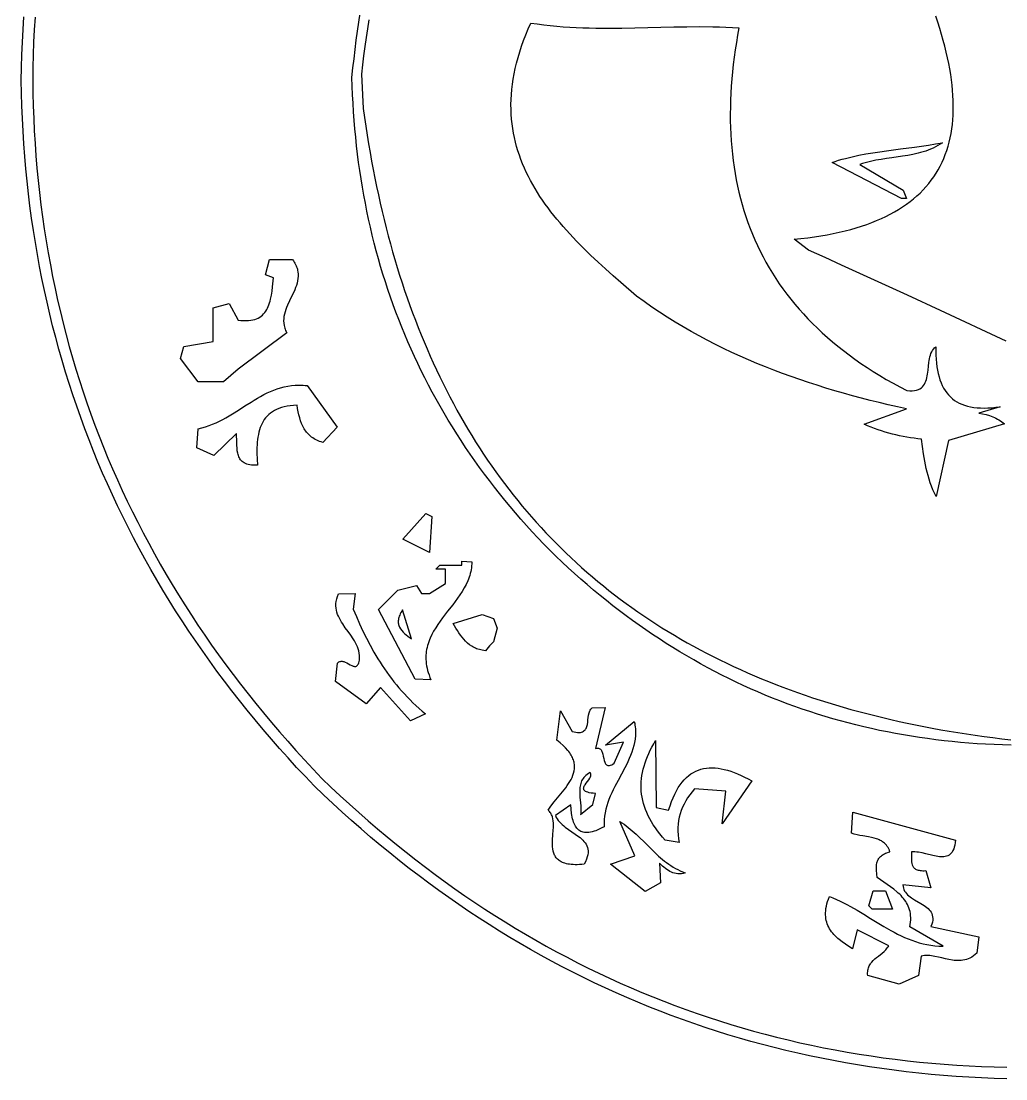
# Model space of a CAD drawing. Header units: metres. Extents: x 0 to 50, y -0.1 to 50.
# Drawn here: x -0.05 to 24.61, y -0.04 to 26.44 of the extents above; entities that cross this region are included whole.
import ezdxf

# ---------------------------------------------------------------- set-up
doc = ezdxf.new("R2010")
doc.units = ezdxf.units.M

msp = doc.modelspace()

# ---------------------------------------------------------------- linework, layer by layer
for points in [[(24.638241, -0.04486), (24.318573, -0.034799), (24.000361, -0.021269), (23.683605, -0.004271), (23.368303, 0.016193), (23.054454, 0.04012), (22.742057, 0.067509), (22.431109, 0.098358), (22.121611, 0.132665), (21.81356, 0.170428), (21.506956, 0.211646), (21.201796, 0.256316), (20.89808, 0.304436), (20.595807, 0.356005), (20.294974, 0.41102), (19.995581, 0.46948), (19.697627, 0.531383), (19.40111, 0.596727), (19.106028, 0.66551), (18.812381, 0.73773), (18.520167, 0.813385), (18.229385, 0.892474), (17.940033, 0.974994), (17.652111, 1.060943), (17.365616, 1.150321), (17.080548, 1.243124), (16.796906, 1.339351), (16.514687, 1.438999), (16.233891, 1.542068), (15.954516, 1.648555), (15.676562, 1.758458), (15.400026, 1.871776), (15.124907, 1.988506), (14.851205, 2.108646), (14.578917, 2.232195), (14.308043, 2.359151), (14.03858, 2.489512), (13.770529, 2.623276), (13.503887, 2.76044), (13.238654, 2.901004), (12.974827, 3.044965), (12.712406, 3.192322), (12.451389, 3.343072), (12.191775, 3.497213), (11.933563, 3.654744), (11.676751, 3.815663), (11.421338, 3.979967), (11.167323, 4.147656), (10.914705, 4.318727), (10.663481, 4.493177), (10.413651, 4.671006), (10.165213, 4.852212), (9.918167, 5.036791), (9.672511, 5.224744), (9.428243, 5.416067), (9.185362, 5.610758), (8.943867, 5.808817), (8.703757, 6.01024), (8.46503, 6.215027), (8.227685, 6.423175), (7.991721, 6.634681), (7.757135, 6.849546), (7.523928, 7.067765), (7.292098, 7.289339), (7.292098, 7.289339), (7.070944, 7.521317), (6.853116, 7.754662), (6.638617, 7.989374), (6.427449, 8.225455), (6.219614, 8.462908), (6.015117, 8.701732), (5.813959, 8.941931), (5.616142, 9.183505), (5.42167, 9.426457), (5.230545, 9.670787), (5.042771, 9.916497), (4.858348, 10.16359), (4.677281, 10.412066), (4.499571, 10.661927), (4.325222, 10.913174), (4.154236, 11.16581), (3.986615, 11.419836), (3.822363, 11.675254), (3.661482, 11.932064), (3.503975, 12.19027), (3.349844, 12.449871), (3.199091, 12.71087), (3.051721, 12.973269), (2.907734, 13.237068), (2.767135, 13.502271), (2.629925, 13.768877), (2.496107, 14.036889), (2.365684, 14.306309), (2.238658, 14.577137), (2.115032, 14.849376), (1.994809, 15.123028), (1.877992, 15.398092), (1.764583, 15.674573), (1.654584, 15.95247), (1.547998, 16.231785), (1.444829, 16.512521), (1.345078, 16.794678), (1.248749, 17.078259), (1.155843, 17.363264), (1.066364, 17.649696), (0.980314, 17.937556), (0.897696, 18.226846), (0.818512, 18.517566), (0.742766, 18.80972), (0.670459, 19.103308), (0.601595, 19.398332), (0.536176, 19.694793), (0.474204, 19.992694), (0.415683, 20.292035), (0.360615, 20.592819), (0.309003, 20.895046), (0.260849, 21.198719), (0.216156, 21.503839), (0.174926, 21.810408), (0.137163, 22.118427), (0.102869, 22.427898), (0.072046, 22.738823), (0.044697, 23.051202), (0.020825, 23.365038), (0.000433, 23.680333), (-0.016477, 23.997087), (-0.029903, 24.315302), (-0.039841, 24.634981), (-0.046289, 24.956124), (-0.046289, 24.956124), (-0.038862, 25.276757), (-0.028066, 25.59598), (-0.013899, 25.913791), (0.003639, 26.230192), (0.024551, 26.545182)], [(0.300632, 26.537812), (0.28193, 26.224141), (0.266771, 25.908986), (0.25516, 25.592345), (0.247102, 25.274217), (0.242599, 24.954599)], [(24.743797, 8.309664), (24.530638, 8.315617), (24.318453, 8.323871), (24.107241, 8.334426), (23.897003, 8.347282), (23.687736, 8.362441), (23.479441, 8.379901), (23.272117, 8.399663), (23.065764, 8.421728), (22.86038, 8.446096), (22.655965, 8.472767), (22.452518, 8.501741), (22.25004, 8.533019), (22.048528, 8.5666), (21.847983, 8.602486), (21.648405, 8.640676), (21.449791, 8.681171), (21.252142, 8.72397), (21.055457, 8.769075), (20.859736, 8.816485), (20.664978, 8.866201), (20.471182, 8.918222), (20.278347, 8.97255), (20.086473, 9.029184), (19.89556, 9.088126), (19.705607, 9.149374), (19.516612, 9.212929), (19.328576, 9.278792), (19.141498, 9.346962), (18.955378, 9.417441), (18.770213, 9.490228), (18.586005, 9.565323), (18.402753, 9.642728), (18.220455, 9.722441), (18.039111, 9.804464), (17.858721, 9.888796), (17.679283, 9.975439), (17.500798, 10.064391), (17.323265, 10.155654), (17.146682, 10.249227), (16.97105, 10.345112), (16.796368, 10.443307), (16.622635, 10.543814), (16.44985, 10.646633), (16.278014, 10.751764), (16.107125, 10.859207), (15.937182, 10.968962), (15.768185, 11.08103), (15.600134, 11.195412), (15.433028, 11.312106), (15.266866, 11.431114), (15.101648, 11.552436), (14.937372, 11.676072), (14.774039, 11.802022), (14.611647, 11.930287), (14.450197, 12.060867), (14.289687, 12.193762), (14.130117, 12.328972), (13.971486, 12.466498), (13.813794, 12.60634), (13.657039, 12.748498), (13.501222, 12.892973), (13.346342, 13.039764), (13.192398, 13.188872), (13.192398, 13.188872), (13.043532, 13.342942), (12.896961, 13.49794), (12.752683, 13.653869), (12.610697, 13.810732), (12.471002, 13.968531), (12.333597, 14.127269), (12.198479, 14.286949), (12.065649, 14.447573), (11.935105, 14.609145), (11.806845, 14.771666), (11.680869, 14.935139), (11.557174, 15.099567), (11.435761, 15.264953), (11.316627, 15.431299), (11.199771, 15.598608), (11.085192, 15.766882), (10.972889, 15.936125), (10.862861, 16.106339), (10.755106, 16.277526), (10.649623, 16.449689), (10.54641, 16.622831), (10.445468, 16.796955), (10.346793, 16.972063), (10.250386, 17.148157), (10.156245, 17.325241), (10.064368, 17.503317), (9.974754, 17.682388), (9.887402, 17.862456), (9.802311, 18.043524), (9.71948, 18.225595), (9.638907, 18.408671), (9.560591, 18.592755), (9.484531, 18.777849), (9.410725, 18.963957), (9.339173, 19.151081), (9.269873, 19.339224), (9.202823, 19.528387), (9.138023, 19.718575), (9.075472, 19.909789), (9.015167, 20.102033), (8.957108, 20.295308), (8.901294, 20.489617), (8.847723, 20.684964), (8.796394, 20.881351), (8.747306, 21.07878), (8.700457, 21.277254), (8.655847, 21.476776), (8.613474, 21.677348), (8.573336, 21.878973), (8.535433, 22.081654), (8.499763, 22.285394), (8.466326, 22.490194), (8.435119, 22.696058), (8.406142, 22.902988), (8.379393, 23.110988), (8.35487, 23.320059), (8.332574, 23.530204), (8.312502, 23.741426), (8.294654, 23.953727), (8.279028, 24.167111), (8.265622, 24.38158), (8.254436, 24.597136), (8.245468, 24.813782), (8.238717, 25.031522), (8.238717, 25.031522), (8.263327, 25.265654), (8.28958, 25.498146), (8.317479, 25.728996), (8.347021, 25.958205), (8.378209, 26.185774), (8.411041, 26.411701), (8.445518, 26.635988)], [(24.619981, 18.425288), (22.974625, 19.194293), (22.150884, 19.576535), (21.325842, 19.955791), (20.499051, 20.33095), (20.084861, 20.516647), (19.670067, 20.700902), (19.308836, 20.97818), (19.308836, 20.97818), (19.482969, 20.995685), (19.652995, 21.01565), (19.818928, 21.038067), (19.980784, 21.062928), (20.138577, 21.090226), (20.292323, 21.119951), (20.442038, 21.152096), (20.587735, 21.186653), (20.729431, 21.223614), (20.86714, 21.26297), (21.000878, 21.304713), (21.13066, 21.348836), (21.256501, 21.39533), (21.378416, 21.444188), (21.496421, 21.4954), (21.61053, 21.548959), (21.720759, 21.604857), (21.827123, 21.663085), (21.929638, 21.723636), (22.028317, 21.786502), (22.123177, 21.851673), (22.214233, 21.919143), (22.301499, 21.988904), (22.384992, 22.060946), (22.464726, 22.135262), (22.540716, 22.211844), (22.612978, 22.290683), (22.681526, 22.371773), (22.746377, 22.455103), (22.807544, 22.540667), (22.865044, 22.628457), (22.918891, 22.718463), (22.969101, 22.810679), (23.015689, 22.905095), (23.058669, 23.001705), (23.098058, 23.100499), (23.13387, 23.201469), (23.166121, 23.304609), (23.194825, 23.409908), (23.219998, 23.51736), (23.241656, 23.626956), (23.259812, 23.738688), (23.274483, 23.852549), (23.285684, 23.968529), (23.293429, 24.086621), (23.297734, 24.206816), (23.298614, 24.329107), (23.296085, 24.453485), (23.290161, 24.579943), (23.280857, 24.708472), (23.26819, 24.839064), (23.252173, 24.971712), (23.232823, 25.106406), (23.210154, 25.243138), (23.184182, 25.381902), (23.154921, 25.522688), (23.122387, 25.665489), (23.086595, 25.810296), (23.04756, 25.957101), (23.005298, 26.105896), (22.959824, 26.256674), (22.911152, 26.409425), (22.859298, 26.564142)], [(8.657852, 26.470384), (8.62335, 26.248388), (8.590442, 26.024787), (8.559129, 25.799581), (8.529408, 25.57277), (8.501281, 25.344355), (8.474746, 25.114335)], [(17.930015, 26.274421), (17.930015, 26.274421), (17.895971, 26.0873), (17.864769, 25.901472), (17.836423, 25.716944), (17.810951, 25.533722), (17.788367, 25.351814), (17.768688, 25.171226), (17.751929, 24.991965), (17.738106, 24.814038), (17.727234, 24.637451), (17.71933, 24.462211), (17.714409, 24.288325), (17.712487, 24.115799), (17.713579, 23.944641), (17.717702, 23.774858), (17.724871, 23.606455), (17.735102, 23.43944), (17.748411, 23.273819), (17.764813, 23.1096), (17.784324, 22.946789), (17.80696, 22.785392), (17.832737, 22.625417), (17.86167, 22.46687), (17.893776, 22.309758), (17.929069, 22.154088), (17.967566, 21.999867), (18.009282, 21.8471), (18.054234, 21.695796), (18.102437, 21.545961), (18.153906, 21.397601), (18.208657, 21.250724), (18.266707, 21.105336), (18.328071, 20.961443), (18.392765, 20.819053), (18.460804, 20.678173), (18.532204, 20.538808), (18.606981, 20.400967), (18.685151, 20.264655), (18.766729, 20.12988), (18.851731, 19.996648), (18.940174, 19.864965), (19.032072, 19.73484), (19.127441, 19.606278), (19.226298, 19.479286), (19.328658, 19.353871), (19.434536, 19.23004), (19.543949, 19.107799), (19.656912, 18.987155), (19.773441, 18.868116), (19.893552, 18.750687), (20.01726, 18.634876), (20.144582, 18.520689), (20.275532, 18.408133), (20.410128, 18.297215), (20.548383, 18.187942), (20.690315, 18.080319), (20.835939, 17.974355), (20.985271, 17.870056), (21.138326, 17.767428), (21.29512, 17.666479), (21.45567, 17.567215), (21.61999, 17.469642), (21.788096, 17.373769), (21.960005, 17.2796), (22.135732, 17.187144), (22.135732, 17.187144), (22.206096, 17.182251), (22.269659, 17.182857), (22.326794, 17.188665), (22.377873, 17.199378), (22.401259, 17.206481), (22.423271, 17.214699), (22.443956, 17.223996), (22.46336, 17.234333), (22.498513, 17.257982), (22.529103, 17.28535), (22.555502, 17.316139), (22.578085, 17.350054), (22.597223, 17.386797), (22.613291, 17.426073), (22.62666, 17.467584), (22.637704, 17.511033), (22.646796, 17.556124), (22.654309, 17.602561), (22.666089, 17.698284), (22.676028, 17.795828), (22.687111, 17.892821), (22.694013, 17.940368), (22.70232, 17.986888), (22.712404, 18.032083), (22.72464, 18.075656), (22.739399, 18.117312), (22.757054, 18.156753), (22.77798, 18.193683), (22.802548, 18.227805), (22.831131, 18.258822), (22.864103, 18.286438), (22.864103, 18.286438), (22.862796, 18.178228), (22.864546, 18.073974), (22.86938, 17.973674), (22.877325, 17.877329), (22.888406, 17.784938), (22.902651, 17.696501), (22.920085, 17.612018), (22.940735, 17.531488), (22.964628, 17.454912), (22.991789, 17.38229), (23.022245, 17.313621), (23.056023, 17.248904), (23.093149, 17.18814), (23.133649, 17.131329), (23.177549, 17.07847), (23.224877, 17.029563), (23.275659, 16.984608), (23.32992, 16.943605), (23.387688, 16.906553), (23.448988, 16.873453), (23.513847, 16.844304), (23.582292, 16.819105), (23.654349, 16.797857), (23.730044, 16.78056), (23.809403, 16.767213), (23.892454, 16.757816), (23.979222, 16.75237), (24.069734, 16.750872), (24.164016, 16.753325), (24.262094, 16.759726), (24.363996, 16.770077), (24.469747, 16.784377), (23.935585, 16.623638), (23.935585, 16.623638), (24.029048, 16.607165), (24.118657, 16.586099), (24.204507, 16.560285), (24.286695, 16.529568), (24.326446, 16.512324), (24.365317, 16.493796), (24.40332, 16.473965), (24.440468, 16.452812), (24.476773, 16.430317), (24.512246, 16.406463), (24.546899, 16.381228), (24.580745, 16.354593), (23.173966, 15.937799), (22.864868, 14.533068), (22.864868, 14.533068), (22.823271, 14.618423), (22.785344, 14.704729), (22.750842, 14.791916), (22.719522, 14.879914), (22.69114, 14.968651), (22.665452, 15.058057), (22.642216, 15.148062), (22.621186, 15.238594), (22.60212, 15.329584), (22.584774, 15.42096), (22.554267, 15.604589), (22.527716, 15.788916), (22.503171, 15.973376), (22.503171, 15.973376), (22.410424, 15.983279), (22.318014, 15.994801), (22.225952, 16.007971), (22.134246, 16.022822), (22.042907, 16.039383), (21.951944, 16.057685), (21.861368, 16.077758), (21.771187, 16.099635), (21.681413, 16.123344), (21.592053, 16.148918), (21.50312, 16.176386), (21.414621, 16.20578), (21.326567, 16.237129), (21.238968, 16.270466), (21.151833, 16.30582), (21.065173, 16.343222), (22.124586, 16.732203), (22.124586, 16.732203), (21.897207, 16.78255), (21.670569, 16.83457), (21.444702, 16.888339), (21.219635, 16.943934), (20.995398, 17.001432), (20.772019, 17.060909), (20.549529, 17.122442), (20.327957, 17.186107), (20.107332, 17.25198), (19.887683, 17.320139), (19.669041, 17.390659), (19.451435, 17.463617), (19.234894, 17.539091), (19.019447, 17.617155), (18.805124, 17.697887), (18.591955, 17.781363), (18.379968, 17.86766), (18.169194, 17.956854), (17.959661, 18.049022), (17.7514, 18.144241), (17.544439, 18.242586), (17.338809, 18.344134), (17.134538, 18.448962), (16.931656, 18.557146), (16.730192, 18.668763), (16.530176, 18.78389), (16.331638, 18.902602), (16.134606, 19.024977), (15.939111, 19.15109), (15.745181, 19.281019), (15.552846, 19.41484), (15.362136, 19.552629), (15.362136, 19.552629), (14.971543, 19.891291), (14.778533, 20.061569), (14.587874, 20.232798), (14.400184, 20.405219), (14.216084, 20.579075), (14.036192, 20.754604), (13.861127, 20.932049), (13.69151, 21.11165), (13.608938, 21.202335), (13.52796, 21.293649), (13.448653, 21.385622), (13.371095, 21.478285), (13.295363, 21.571667), (13.221535, 21.6658), (13.149688, 21.760712), (13.0799, 21.856434), (13.012248, 21.952997), (12.946809, 22.05043), (12.883661, 22.148763), (12.822881, 22.248027), (12.764547, 22.348251), (12.708736, 22.449466), (12.655525, 22.551702), (12.604993, 22.654988), (12.557215, 22.759356), (12.512271, 22.864835), (12.470237, 22.971455), (12.43119, 23.079247), (12.395208, 23.18824), (12.362369, 23.298464), (12.332749, 23.409951), (12.306427, 23.522729), (12.28348, 23.636829), (12.263984, 23.752281), (12.248019, 23.869115), (12.23566, 23.987362), (12.226985, 24.107051), (12.222073, 24.228212), (12.220999, 24.350876), (12.223842, 24.475072), (12.23068, 24.600832), (12.241588, 24.728184), (12.256646, 24.85716), (12.27593, 24.987788), (12.299518, 25.1201), (12.327486, 25.254125), (12.359914, 25.389894), (12.396877, 25.527436), (12.438454, 25.666782), (12.484722, 25.807961), (12.535758, 25.951005), (12.591639, 26.095943), (12.652444, 26.242804), (12.718249, 26.391621), (12.718249, 26.391621), (12.880548, 26.367789), (13.042896, 26.346884), (13.205291, 26.328742), (13.367733, 26.313203), (13.53022, 26.300102), (13.69275, 26.289277), (13.855324, 26.280567), (14.017939, 26.273807), (14.180595, 26.268837), (14.343289, 26.265493), (14.668791, 26.263033), (14.994435, 26.265129), (15.320211, 26.270478), (15.97212, 26.285741), (16.298235, 26.293054), (16.624442, 26.298421), (16.950734, 26.300541), (17.2771, 26.298114), (17.440307, 26.29479), (17.60353, 26.289841), (17.766766, 26.283106), (17.930015, 26.274421)], [(0.242599, 24.954599), (0.242599, 24.954599), (0.247439, 24.636487), (0.25582, 24.319865), (0.267735, 24.00473), (0.283181, 23.69108), (0.302152, 23.37891), (0.324644, 23.068219), (0.350651, 22.759003), (0.380168, 22.45126), (0.413191, 22.144987), (0.449713, 21.84018), (0.489732, 21.536838), (0.53324, 21.234956), (0.580234, 20.934533), (0.630708, 20.635566), (0.684658, 20.338051), (0.742077, 20.041986), (0.802963, 19.747367), (0.867308, 19.454193), (0.935109, 19.16246), (1.00636, 18.872164), (1.081057, 18.583305), (1.159193, 18.295878), (1.240766, 18.00988), (1.325768, 17.725309), (1.414196, 17.442162), (1.506044, 17.160436), (1.601308, 16.880128), (1.699982, 16.601236), (1.802061, 16.323756), (1.907541, 16.047686), (2.016416, 15.773022), (2.128681, 15.499762), (2.244332, 15.227903), (2.363363, 14.957442), (2.485769, 14.688376), (2.611546, 14.420703), (2.740688, 14.154419), (2.87319, 13.889522), (3.009048, 13.626009), (3.148257, 13.363876), (3.29081, 13.103122), (3.436704, 12.843743), (3.585933, 12.585736), (3.738493, 12.329098), (3.894378, 12.073827), (4.053584, 11.81992), (4.216105, 11.567373), (4.381936, 11.316185), (4.551072, 11.066351), (4.723509, 10.81787), (4.899242, 10.570738), (5.078265, 10.324953), (5.260573, 10.080511), (5.446161, 9.83741), (5.635025, 9.595647), (5.82716, 9.355219), (6.022559, 9.116123), (6.221219, 8.878356), (6.423135, 8.641916), (6.628301, 8.4068), (6.836712, 8.173004), (7.048364, 7.940525), (7.263251, 7.709362), (7.481369, 7.479511), (7.481369, 7.479511), (7.710979, 7.26061), (7.941917, 7.044981), (8.174185, 6.83263), (8.407785, 6.623561), (8.64272, 6.417778), (8.878993, 6.215285), (9.116606, 6.016085), (9.355561, 5.820184), (9.595862, 5.627584), (9.83751, 5.438291), (10.080508, 5.252309), (10.324859, 5.06964), (10.570566, 4.890291), (10.817631, 4.714264), (11.066055, 4.541563), (11.315843, 4.372194), (11.566997, 4.206159), (11.819518, 4.043464), (12.07341, 3.884111), (12.328676, 3.728106), (12.585317, 3.575452), (12.843336, 3.426154), (13.102736, 3.280215), (13.363519, 3.13764), (13.625689, 2.998432), (13.889247, 2.862597), (14.154195, 2.730137), (14.420538, 2.601057), (14.688276, 2.475361), (14.957413, 2.353054), (15.227952, 2.234139), (15.499894, 2.11862), (15.773242, 2.006502), (16.047999, 1.897788), (16.324168, 1.792483), (16.60175, 1.690591), (16.880749, 1.592116), (17.161167, 1.497062), (17.443006, 1.405433), (17.72627, 1.317233), (18.01096, 1.232466), (18.29708, 1.151137), (18.584631, 1.073249), (18.873617, 0.998807), (19.164039, 0.927815), (19.455901, 0.860276), (19.749205, 0.796195), (20.043953, 0.735576), (20.340149, 0.678424), (20.637793, 0.624741), (20.936891, 0.574533), (21.237442, 0.527803), (21.539451, 0.484555), (21.84292, 0.444794), (22.147851, 0.408524), (22.454247, 0.375749), (22.76211, 0.346472), (23.071444, 0.320698), (23.38225, 0.298432), (23.694531, 0.279676), (24.008289, 0.264436), (24.323528, 0.252715), (24.640249, 0.244518)], [(8.474746, 25.114335), (8.520387, 24.253727), (8.520387, 24.253727), (8.551471, 24.029918), (8.584085, 23.807699), (8.618229, 23.587071), (8.653902, 23.368034), (8.691105, 23.150587), (8.729838, 22.934729), (8.770101, 22.720461), (8.811894, 22.507781), (8.855217, 22.296691), (8.900071, 22.087189), (8.946454, 21.879275), (8.994369, 21.672948), (9.043814, 21.468209), (9.094789, 21.265057), (9.147296, 21.063492), (9.201333, 20.863512), (9.256901, 20.665119), (9.314, 20.468312), (9.37263, 20.273089), (9.432792, 20.079452), (9.494484, 19.887399), (9.557708, 19.696931), (9.622464, 19.508046), (9.688751, 19.320745), (9.75657, 19.135028), (9.825921, 18.950893), (9.896803, 18.76834), (9.969218, 18.58737), (10.043164, 18.407982), (10.118643, 18.230175), (10.195654, 18.05395), (10.274197, 17.879305), (10.354272, 17.706241), (10.43588, 17.534757), (10.519021, 17.364853), (10.603694, 17.196528), (10.689901, 17.029782), (10.77764, 16.864615), (10.866912, 16.701027), (10.957717, 16.539017), (11.050055, 16.378584), (11.143927, 16.219729), (11.239331, 16.062451), (11.33627, 15.90675), (11.434742, 15.752625), (11.534747, 15.600076), (11.636286, 15.449103), (11.739359, 15.299705), (11.843966, 15.151883), (11.950107, 15.005634), (12.057782, 14.860961), (12.166991, 14.717861), (12.277734, 14.576335), (12.390012, 14.436382), (12.503824, 14.298003), (12.619171, 14.161196), (12.736052, 14.025961), (12.854469, 13.892298), (12.974419, 13.760207), (13.095905, 13.629687), (13.218926, 13.500738), (13.343482, 13.373359), (13.469573, 13.247551), (13.5972, 13.123313), (13.726362, 13.000644), (13.857059, 12.879545), (13.989292, 12.760014), (14.123061, 12.642052), (14.258365, 12.525658), (14.395205, 12.410832), (14.533581, 12.297573), (14.673494, 12.185882), (14.814942, 12.075757), (14.957926, 11.967199), (15.102447, 11.860207), (15.248504, 11.754781), (15.396098, 11.650921), (15.545229, 11.548625), (15.695896, 11.447894), (15.848099, 11.348728), (16.00184, 11.251126), (16.157118, 11.155087), (16.313932, 11.060612), (16.472284, 10.9677), (16.632173, 10.876351), (16.7936, 10.786564), (16.956563, 10.698339), (17.121065, 10.611676), (17.287104, 10.526574), (17.45468, 10.443033), (17.623795, 10.361053), (17.794447, 10.280633), (17.966638, 10.201773), (18.140366, 10.124473), (18.315633, 10.048732), (18.492437, 9.97455), (18.670781, 9.901927), (18.850662, 9.830862), (19.032082, 9.761355), (19.215041, 9.693405), (19.399539, 9.627013), (19.585575, 9.562178), (19.77315, 9.498899), (19.962265, 9.437177), (20.152918, 9.37701), (20.345111, 9.318399), (20.538842, 9.261343), (20.734114, 9.205842), (20.930924, 9.151895), (21.129275, 9.099503), (21.329164, 9.048665), (21.530594, 8.99938), (21.733564, 8.951648), (21.938073, 8.905469), (22.144122, 8.860842), (22.351712, 8.817768), (22.560842, 8.776245), (22.771512, 8.736274), (22.983722, 8.697854), (23.197473, 8.660985), (23.412765, 8.625666), (23.629597, 8.591897), (23.84797, 8.559678), (24.067884, 8.529008), (24.289338, 8.499887), (24.512334, 8.472315), (24.736871, 8.446292)], [(23.028427, 23.395523), (23.028427, 23.395523), (22.970259, 23.35709), (22.911321, 23.321721), (22.851647, 23.289247), (22.791274, 23.2595), (22.730234, 23.23231), (22.668564, 23.207511), (22.606298, 23.184933), (22.543471, 23.164408), (22.480118, 23.145769), (22.416272, 23.128846), (22.287246, 23.099476), (22.15667, 23.074951), (22.024823, 23.053926), (21.758429, 23.016987), (21.624438, 22.998378), (21.490289, 22.977882), (21.35626, 22.954151), (21.22263, 22.925838), (21.156051, 22.909543), (21.089676, 22.891597), (21.023539, 22.871833), (20.957677, 22.850081), (22.044505, 22.20615), (22.123675, 21.997428), (22.004063, 21.997428), (20.260715, 22.899633), (20.260715, 22.899633), (20.343625, 22.927544), (20.426982, 22.953779), (20.510765, 22.978428), (20.59495, 23.001576), (20.764446, 23.043722), (20.935296, 23.080917), (21.10733, 23.11386), (21.280373, 23.143249), (21.454255, 23.169785), (21.628801, 23.194165), (21.9792, 23.239258), (22.330191, 23.28412), (22.505477, 23.308212), (22.680393, 23.334344), (22.854767, 23.363215), (23.028427, 23.395523)], [(6.751858, 20.467845), (6.751858, 20.467845), (6.773633, 20.436649), (6.79331, 20.405678), (6.810954, 20.374926), (6.826628, 20.344384), (6.840399, 20.314046), (6.85233, 20.283905), (6.862485, 20.253954), (6.87093, 20.224186), (6.877729, 20.194594), (6.882946, 20.16517), (6.888894, 20.106802), (6.88929, 20.049025), (6.884651, 19.991784), (6.875493, 19.935021), (6.862332, 19.878682), (6.845686, 19.82271), (6.826069, 19.767048), (6.803999, 19.711641), (6.779991, 19.656433), (6.728231, 19.546389), (6.674919, 19.436466), (6.624186, 19.326215), (6.601077, 19.270827), (6.580162, 19.215189), (6.561958, 19.159245), (6.54698, 19.102938), (6.535745, 19.046213), (6.528769, 18.989014), (6.526569, 18.931284), (6.529661, 18.872968), (6.538561, 18.814008), (6.545351, 18.78427), (6.553787, 18.75435), (6.563933, 18.724242), (6.575853, 18.693937), (6.589613, 18.66343), (6.605277, 18.632713), (5.392492, 17.72754), (5.023866, 17.408064), (4.387031, 17.408064), (3.943666, 17.987849), (4.023784, 18.294969), (4.764978, 18.414972), (4.764978, 19.263024), (5.160382, 19.366173), (5.388232, 18.953516), (5.388232, 18.953516), (5.459398, 18.944803), (5.526395, 18.939994), (5.58936, 18.938967), (5.648427, 18.9416), (5.703734, 18.947772), (5.755415, 18.957362), (5.803606, 18.970246), (5.848443, 18.986305), (5.890062, 19.005416), (5.928598, 19.027457), (5.964188, 19.052307), (5.996966, 19.079844), (6.02707, 19.109946), (6.054633, 19.142493), (6.079793, 19.177362), (6.102685, 19.214431), (6.123445, 19.253579), (6.142208, 19.294684), (6.15911, 19.337625), (6.174288, 19.38228), (6.187876, 19.428527), (6.20001, 19.476245), (6.220462, 19.575606), (6.236728, 19.679389), (6.249894, 19.786622), (6.271274, 20.007542), (6.074279, 20.087041), (6.173566, 20.46764), (6.751858, 20.467845)], [(7.118899, 17.313881), (7.871276, 16.274664), (7.507338, 15.888982), (7.507338, 15.888982), (7.466598, 15.901601), (7.427623, 15.91551), (7.39037, 15.930688), (7.354795, 15.947111), (7.320855, 15.964759), (7.288506, 15.983609), (7.257705, 16.003639), (7.228409, 16.024826), (7.200573, 16.047149), (7.174155, 16.070586), (7.149111, 16.095114), (7.125398, 16.120712), (7.102972, 16.147358), (7.08179, 16.175029), (7.061808, 16.203703), (7.042983, 16.233358), (7.00863, 16.295523), (6.978384, 16.361349), (6.951897, 16.430658), (6.928821, 16.503273), (6.908809, 16.579019), (6.891514, 16.657717), (6.876588, 16.739193), (6.863684, 16.823268), (6.863684, 16.823268), (6.77623, 16.818676), (6.69376, 16.810493), (6.616138, 16.798804), (6.543229, 16.783696), (6.474899, 16.765252), (6.411014, 16.74356), (6.351439, 16.718704), (6.296039, 16.69077), (6.24468, 16.659843), (6.197226, 16.626009), (6.153545, 16.589353), (6.113499, 16.549961), (6.076957, 16.507918), (6.043781, 16.463309), (6.013839, 16.416221), (5.986995, 16.366738), (5.963115, 16.314946), (5.942065, 16.26093), (5.923709, 16.204777), (5.907912, 16.14657), (5.894542, 16.086397), (5.883462, 16.024342), (5.874538, 15.96049), (5.867636, 15.894928), (5.86262, 15.82774), (5.859358, 15.759012), (5.857713, 15.68883), (5.857551, 15.617279), (5.861138, 15.470412), (5.869043, 15.319094), (5.869043, 15.319094), (5.815467, 15.31784), (5.765792, 15.319175), (5.719869, 15.323009), (5.677547, 15.329251), (5.638676, 15.337811), (5.603105, 15.348598), (5.570685, 15.361522), (5.541265, 15.376492), (5.514695, 15.393417), (5.490824, 15.412207), (5.469503, 15.432772), (5.450581, 15.455021), (5.433908, 15.478862), (5.419333, 15.504207), (5.406707, 15.530963), (5.395879, 15.559041), (5.386699, 15.58835), (5.379016, 15.6188), (5.367543, 15.682758), (5.360257, 15.75019), (5.355957, 15.820373), (5.351505, 15.966093), (5.348949, 16.04018), (5.344571, 16.114119), (4.778747, 15.558982), (4.357035, 15.756026), (4.386717, 16.234605), (4.386717, 16.234605), (4.480054, 16.255857), (4.571237, 16.281523), (4.66043, 16.311241), (4.747796, 16.34465), (4.8335, 16.381389), (4.917707, 16.421099), (5.000579, 16.463417), (5.082282, 16.507984), (5.162979, 16.554438), (5.242835, 16.602418), (5.400678, 16.701515), (5.557124, 16.802388), (5.713486, 16.90215), (5.792046, 16.950713), (5.871077, 16.997915), (5.950743, 17.043397), (6.031209, 17.086797), (6.112639, 17.127754), (6.195196, 17.165908), (6.279045, 17.200898), (6.364351, 17.232363), (6.451276, 17.259942), (6.539985, 17.283274), (6.630643, 17.301999), (6.723413, 17.315755), (6.81846, 17.324182), (6.915947, 17.32692), (6.965657, 17.326042), (7.016039, 17.323606), (7.067113, 17.319568), (7.118899, 17.313881)], [(10.241154, 14.037827), (10.18127, 13.134771), (9.515608, 13.466874), (10.090937, 14.113121), (10.241154, 14.037827)], [(11.240846, 12.903183), (11.240846, 12.903183), (11.239475, 12.851949), (11.23585, 12.801491), (11.23006, 12.751781), (11.222189, 12.702787), (11.212325, 12.654481), (11.200555, 12.606833), (11.186964, 12.559812), (11.171639, 12.513389), (11.154667, 12.467535), (11.136134, 12.422218), (11.094733, 12.33308), (11.048127, 12.245736), (10.997009, 12.159948), (10.942071, 12.075478), (10.884006, 11.992086), (10.823505, 11.909534), (10.761261, 11.827583), (10.634313, 11.664529), (10.508699, 11.501015), (10.448123, 11.418489), (10.389958, 11.335131), (10.334895, 11.250704), (10.283627, 11.164968), (10.236846, 11.077684), (10.195245, 10.988615), (10.176603, 10.943336), (10.159515, 10.897521), (10.144069, 10.85114), (10.13035, 10.804164), (10.118444, 10.756562), (10.10844, 10.708304), (10.100423, 10.659362), (10.094479, 10.609704), (10.090695, 10.559301), (10.089158, 10.508124), (10.089955, 10.456142), (10.093171, 10.403326), (10.098893, 10.349645), (10.107208, 10.295071), (10.118203, 10.239572), (10.131963, 10.18312), (10.148576, 10.125684), (10.168128, 10.067235), (10.190706, 10.007742), (10.216395, 9.947177), (9.820498, 9.965075), (8.900611, 11.707727), (9.385876, 12.192992), (9.853598, 12.309562), (9.976456, 12.104799), (10.176964, 12.104799), (10.578173, 12.359458), (10.578173, 12.716714), (10.340206, 12.716714), (10.442191, 12.8187), (10.986116, 12.8187), (10.986116, 12.920686), (11.240846, 12.903183)], [(7.900613, 12.096697), (8.315941, 12.104799), (8.272382, 11.71388), (8.272382, 11.71388), (8.348424, 11.528712), (8.427937, 11.345696), (8.511233, 11.164984), (8.598621, 10.986726), (8.690412, 10.811072), (8.786917, 10.638174), (8.837033, 10.552805), (8.888445, 10.468181), (8.941189, 10.384321), (8.995306, 10.301244), (9.050834, 10.218969), (9.107812, 10.137515), (9.166279, 10.056899), (9.226273, 9.977142), (9.287833, 9.898262), (9.350999, 9.820278), (9.415808, 9.743208), (9.482299, 9.667072), (9.550513, 9.591888), (9.620486, 9.517675), (9.692259, 9.444452), (9.765869, 9.372238), (9.841356, 9.301052), (9.918758, 9.230912), (9.998114, 9.161837), (10.079464, 9.093846), (9.706603, 8.916843), (8.953812, 9.753027), (8.597425, 9.345727), (7.824554, 9.905912), (7.876966, 10.363944), (7.876966, 10.363944), (7.894841, 10.380597), (7.913221, 10.393259), (7.932054, 10.402235), (7.951283, 10.407835), (7.970854, 10.410364), (7.990712, 10.41013), (8.010803, 10.407441), (8.031072, 10.402604), (8.051464, 10.395925), (8.071925, 10.387713), (8.112831, 10.367917), (8.193057, 10.32344), (8.2315, 10.303675), (8.268245, 10.288837), (8.285844, 10.284034), (8.302855, 10.281384), (8.319223, 10.281195), (8.334892, 10.283774), (8.349809, 10.289429), (8.363918, 10.298466), (8.377165, 10.311193), (8.389495, 10.327918), (8.400853, 10.348946), (8.411185, 10.374587), (8.420435, 10.405146), (8.42855, 10.440931), (8.42855, 10.440931), (8.431124, 10.500399), (8.428559, 10.558093), (8.421247, 10.614141), (8.409577, 10.66867), (8.393941, 10.721807), (8.37473, 10.773681), (8.352335, 10.824419), (8.327146, 10.874148), (8.299554, 10.922996), (8.269949, 10.97109), (8.206268, 11.065529), (8.139228, 11.158484), (8.071956, 11.250976), (8.007579, 11.344025), (7.977453, 11.391078), (7.949223, 11.438653), (7.923279, 11.486877), (7.900014, 11.535879), (7.879817, 11.585785), (7.863079, 11.636723), (7.850192, 11.688821), (7.841545, 11.742207), (7.837531, 11.797007), (7.838539, 11.85335), (7.84496, 11.911363), (7.857186, 11.971173), (7.875606, 12.032909), (7.900613, 12.096697)], [(9.506454, 11.695051), (9.506454, 11.695051), (9.48437, 11.661295), (9.464994, 11.628568), (9.448241, 11.596837), (9.434028, 11.566073), (9.422271, 11.536243), (9.412885, 11.507315), (9.405787, 11.479259), (9.400893, 11.452044), (9.39812, 11.425637), (9.397382, 11.400008), (9.398598, 11.375125), (9.401681, 11.350956), (9.40655, 11.327471), (9.413119, 11.304638), (9.421305, 11.282426), (9.431024, 11.260802), (9.454727, 11.219198), (9.483555, 11.179575), (9.516838, 11.141681), (9.553904, 11.105266), (9.594084, 11.070079), (9.636705, 11.035869), (9.726589, 10.969376), (9.506454, 11.695051)], [(11.498294, 11.581822), (11.787005, 11.477886), (11.872279, 11.241014), (11.782006, 10.894967), (11.683019, 10.79598), (11.581072, 10.675827), (11.581072, 10.675827), (11.540993, 10.679816), (11.502323, 10.685514), (11.465016, 10.692862), (11.429027, 10.701802), (11.394309, 10.712273), (11.360818, 10.724217), (11.328508, 10.737575), (11.297334, 10.752287), (11.26725, 10.768294), (11.23821, 10.785538), (11.183083, 10.823498), (11.131588, 10.865694), (11.083363, 10.911652), (11.038043, 10.9609), (10.995264, 11.012966), (10.954663, 11.067375), (10.915875, 11.123655), (10.878538, 11.181334), (10.842287, 11.239938), (10.771588, 11.35803), (11.498294, 11.581822)], [(14.576383, 9.251821), (14.341284, 8.230207), (14.341284, 8.230207), (14.367801, 8.236635), (14.391539, 8.23854), (14.412701, 8.236258), (14.431484, 8.230127), (14.448092, 8.220481), (14.462723, 8.207657), (14.475578, 8.191991), (14.486859, 8.17382), (14.496765, 8.153478), (14.505497, 8.131303), (14.520242, 8.082795), (14.532698, 8.030985), (14.54447, 7.978562), (14.557161, 7.928213), (14.572378, 7.882629), (14.581434, 7.862463), (14.591723, 7.844497), (14.603445, 7.829066), (14.616801, 7.816506), (14.631992, 7.807154), (14.649218, 7.801345), (14.668679, 7.799416), (14.690577, 7.801702), (14.715111, 7.80854), (14.742483, 7.820266), (14.772892, 7.837216), (14.806539, 7.859726), (15.035855, 8.383012), (14.584767, 8.314111), (15.309535, 8.901554), (15.309535, 8.901554), (15.318859, 8.856175), (15.326393, 8.811196), (15.332191, 8.766604), (15.336307, 8.722386), (15.338796, 8.678529), (15.339712, 8.63502), (15.33704, 8.548996), (15.328724, 8.464211), (15.315199, 8.380563), (15.296897, 8.297947), (15.274253, 8.216262), (15.247699, 8.135405), (15.217668, 8.055273), (15.184596, 7.975762), (15.148914, 7.896772), (15.111056, 7.818197), (15.071456, 7.739936), (14.988763, 7.583945), (14.904302, 7.427975), (14.82154, 7.271203), (14.78188, 7.19226), (14.743945, 7.112808), (14.708169, 7.032745), (14.674985, 6.951967), (14.644826, 6.870372), (14.618126, 6.787857), (14.595319, 6.70432), (14.576837, 6.619657), (14.563115, 6.533766), (14.554585, 6.446543), (14.551681, 6.357887), (14.552475, 6.312989), (14.554837, 6.267693), (14.554837, 6.267693), (14.499414, 6.237806), (14.446259, 6.211428), (14.395334, 6.18851), (14.346602, 6.169008), (14.300026, 6.152872), (14.255567, 6.140056), (14.213189, 6.130513), (14.172854, 6.124196), (14.134524, 6.121057), (14.098163, 6.12105), (14.063731, 6.124127), (14.031193, 6.130242), (14.000511, 6.139346), (13.971646, 6.151393), (13.944563, 6.166336), (13.919222, 6.184128), (13.895587, 6.204721), (13.873621, 6.228068), (13.853285, 6.254123), (13.834543, 6.282838), (13.817356, 6.314166), (13.801687, 6.348059), (13.7875, 6.384471), (13.774756, 6.423355), (13.763418, 6.464663), (13.753448, 6.508348), (13.744809, 6.554364), (13.737464, 6.602662), (13.726504, 6.705919), (13.720269, 6.817743), (13.335502, 6.54521), (13.335502, 6.54521), (13.354715, 6.502671), (13.377951, 6.462414), (13.404829, 6.424241), (13.434967, 6.387952), (13.467983, 6.353348), (13.503496, 6.320231), (13.541123, 6.288399), (13.580484, 6.257655), (13.662877, 6.19863), (13.747623, 6.141562), (13.831667, 6.084856), (13.911956, 6.026917), (13.949738, 5.996987), (13.985436, 5.96615), (14.018669, 5.934208), (14.049055, 5.900961), (14.076212, 5.86621), (14.099758, 5.829755), (14.119312, 5.791398), (14.134491, 5.750938), (14.144915, 5.708177), (14.150202, 5.662914), (14.14997, 5.614952), (14.143837, 5.56409), (14.131421, 5.510129), (14.112341, 5.45287), (14.086216, 5.392113), (14.052663, 5.32766), (14.052663, 5.32766), (13.991424, 5.322553), (13.933346, 5.319243), (13.878349, 5.317683), (13.826352, 5.317826), (13.777274, 5.319626), (13.731035, 5.323036), (13.687554, 5.32801), (13.64675, 5.334501), (13.608544, 5.342462), (13.572853, 5.351848), (13.539599, 5.36261), (13.5087, 5.374704), (13.480075, 5.388082), (13.453644, 5.402697), (13.429327, 5.418503), (13.407042, 5.435454), (13.38671, 5.453503), (13.368249, 5.472603), (13.351579, 5.492708), (13.33662, 5.513771), (13.323291, 5.535746), (13.311511, 5.558585), (13.301199, 5.582244), (13.292276, 5.606674), (13.278271, 5.657663), (13.268851, 5.711182), (13.263372, 5.766856), (13.261188, 5.824314), (13.261655, 5.883183), (13.264129, 5.94309), (13.272516, 6.064529), (13.281191, 6.185651), (13.284025, 6.245161), (13.284996, 6.303474), (13.283461, 6.360217), (13.278774, 6.415018), (13.270291, 6.467504), (13.257367, 6.517302), (13.249038, 6.541077), (13.239357, 6.564041), (13.228243, 6.586146), (13.215616, 6.607346), (13.201395, 6.627595), (13.1855, 6.646846), (13.16785, 6.665053), (13.148364, 6.682169), (13.148364, 6.682169), (13.183788, 6.734291), (13.221364, 6.786075), (13.301374, 6.888831), (13.3852, 6.99084), (13.469647, 7.092503), (13.551519, 7.194221), (13.590492, 7.245227), (13.627623, 7.296397), (13.662513, 7.347782), (13.694762, 7.399432), (13.723972, 7.451398), (13.749743, 7.503728), (13.771676, 7.556475), (13.789371, 7.609688), (13.802428, 7.663416), (13.810449, 7.717711), (13.813035, 7.772623), (13.812164, 7.800326), (13.809785, 7.828201), (13.805847, 7.856256), (13.8003, 7.884497), (13.793095, 7.912929), (13.784182, 7.94156), (13.77351, 7.970394), (13.76103, 7.99944), (13.746692, 8.028702), (13.730446, 8.058188), (13.712242, 8.087903), (13.69203, 8.117853), (13.66976, 8.148046), (13.645382, 8.178487), (13.590103, 8.24014), (13.525795, 8.302861), (13.452057, 8.3667), (13.36849, 8.431709), (13.457, 9.173212), (13.751096, 8.652542), (13.751096, 8.652542), (13.801612, 8.6406), (13.847438, 8.632708), (13.888818, 8.628655), (13.925997, 8.628235), (13.95922, 8.631239), (13.988731, 8.637458), (14.014775, 8.646684), (14.037597, 8.658708), (14.057441, 8.673322), (14.074553, 8.690318), (14.089176, 8.709487), (14.101555, 8.730621), (14.111936, 8.753511), (14.120562, 8.777949), (14.127679, 8.803727), (14.13353, 8.830636), (14.142417, 8.887013), (14.14918, 8.945414), (14.155777, 9.004171), (14.164164, 9.061617), (14.1763, 9.116084), (14.184385, 9.141679), (14.194141, 9.165905), (14.205813, 9.188552), (14.219645, 9.209413), (14.235882, 9.228279), (14.254769, 9.244941), (14.576383, 9.251821)], [(15.84304, 8.423684), (15.855665, 6.748686), (16.168427, 6.682022), (16.168427, 6.682022), (16.203593, 6.792492), (16.240941, 6.896336), (16.280444, 6.993652), (16.322078, 7.084537), (16.365818, 7.16909), (16.411638, 7.247408), (16.459513, 7.31959), (16.509418, 7.385734), (16.561327, 7.445938), (16.615216, 7.5003), (16.671059, 7.548917), (16.728831, 7.591888), (16.788507, 7.629311), (16.850061, 7.661284), (16.913469, 7.687905), (16.978704, 7.709271), (17.045742, 7.725482), (17.114558, 7.736634), (17.185126, 7.742826), (17.257421, 7.744156), (17.331418, 7.740722), (17.407092, 7.732622), (17.484417, 7.719954), (17.563368, 7.702816), (17.643921, 7.681306), (17.726049, 7.655522), (17.809727, 7.625563), (17.894931, 7.591525), (17.981634, 7.553507), (18.069813, 7.511607), (18.159441, 7.465924), (18.250494, 7.416554), (17.512963, 6.338746), (17.597449, 7.154634), (16.817406, 7.214932), (16.817406, 7.214932), (16.755521, 7.141325), (16.698147, 7.066572), (16.645401, 6.990621), (16.597403, 6.913419), (16.554271, 6.834913), (16.516124, 6.755051), (16.483082, 6.67378), (16.455262, 6.591048), (16.432784, 6.506801), (16.415766, 6.420987), (16.404327, 6.333553), (16.398585, 6.244447), (16.39866, 6.153616), (16.404671, 6.061007), (16.416735, 5.966567), (16.434972, 5.870245), (16.084714, 5.934597), (16.084714, 5.934597), (16.016155, 6.010536), (15.9519, 6.086544), (15.891914, 6.162625), (15.83616, 6.238785), (15.784599, 6.315028), (15.737196, 6.391359), (15.693914, 6.467784), (15.654716, 6.544308), (15.619564, 6.620935), (15.588422, 6.697671), (15.561253, 6.774521), (15.53802, 6.85149), (15.518685, 6.928583), (15.503213, 7.005805), (15.491566, 7.083162), (15.483708, 7.160658), (15.479601, 7.238298), (15.479208, 7.316087), (15.482492, 7.394031), (15.489417, 7.472135), (15.499946, 7.550404), (15.514041, 7.628842), (15.531667, 7.707455), (15.552785, 7.786249), (15.577359, 7.865227), (15.605352, 7.944395), (15.636727, 8.023759), (15.671447, 8.103323), (15.709475, 8.183092), (15.750775, 8.263072), (15.795309, 8.343268), (15.84304, 8.423684)], [(14.202717, 7.623754), (14.202717, 7.623754), (14.164122, 7.601297), (14.12933, 7.577653), (14.098162, 7.552871), (14.070437, 7.527006), (14.045977, 7.500109), (14.024603, 7.472231), (14.006136, 7.443424), (13.990395, 7.413741), (13.977203, 7.383234), (13.966378, 7.351954), (13.957744, 7.319953), (13.951119, 7.287284), (13.946325, 7.253998), (13.943183, 7.220146), (13.941135, 7.150957), (13.943543, 7.080131), (13.948971, 7.008084), (13.963153, 6.861989), (13.969039, 6.788772), (13.972209, 6.715996), (13.97123, 6.644075), (13.968735, 6.608566), (13.964666, 6.573427), (14.271557, 6.828355), (14.334232, 7.098952), (14.334232, 7.098952), (14.276358, 7.10441), (14.225906, 7.111326), (14.182479, 7.119626), (14.145682, 7.129233), (14.115121, 7.140073), (14.090399, 7.15207), (14.071122, 7.165149), (14.056895, 7.179235), (14.047321, 7.194253), (14.042007, 7.210127), (14.040557, 7.226783), (14.042575, 7.244144), (14.047667, 7.262136), (14.055437, 7.280684), (14.065489, 7.299712), (14.07743, 7.319144), (14.105394, 7.358924), (14.136166, 7.399421), (14.166584, 7.440033), (14.193488, 7.480158), (14.204633, 7.49985), (14.213715, 7.519195), (14.220336, 7.538117), (14.224103, 7.556541), (14.22462, 7.574392), (14.221491, 7.591595), (14.214322, 7.608074), (14.202717, 7.623754)], [(23.043405, 3.273562), (22.209669, 3.757343), (22.209669, 3.757343), (22.220675, 3.818835), (22.228042, 3.877974), (22.231898, 3.934847), (22.232371, 3.989543), (22.229588, 4.042148), (22.223677, 4.092751), (22.214767, 4.14144), (22.202985, 4.188301), (22.188459, 4.233424), (22.171317, 4.276895), (22.151687, 4.318803), (22.129696, 4.359235), (22.105473, 4.398278), (22.079145, 4.436022), (22.050841, 4.472552), (22.020687, 4.507958), (21.988813, 4.542327), (21.955345, 4.575746), (21.920412, 4.608304), (21.884142, 4.640088), (21.8081, 4.701686), (21.728243, 4.761241), (21.645593, 4.819455), (21.561173, 4.877031), (21.391118, 4.993076), (21.391118, 4.993076), (21.384062, 5.082941), (21.375682, 5.176624), (21.373312, 5.22389), (21.37339, 5.270901), (21.376843, 5.317255), (21.384598, 5.362549), (21.390377, 5.384672), (21.39758, 5.40638), (21.406321, 5.42762), (21.416717, 5.448344), (21.428883, 5.4685), (21.442935, 5.488039), (21.458989, 5.50691), (21.477161, 5.525063), (21.497566, 5.542446), (21.52032, 5.559011), (21.54554, 5.574706), (21.573341, 5.589482), (21.603838, 5.603287), (21.637148, 5.616071), (21.673386, 5.627785), (21.712669, 5.638377), (21.712669, 5.638377), (21.697958, 5.676903), (21.681566, 5.712576), (21.663562, 5.745528), (21.644012, 5.775888), (21.622985, 5.803786), (21.600549, 5.829353), (21.576772, 5.85272), (21.551722, 5.874016), (21.525466, 5.893372), (21.498073, 5.910917), (21.46961, 5.926783), (21.440145, 5.941099), (21.409747, 5.953996), (21.378483, 5.965604), (21.313628, 5.985474), (21.246126, 6.001751), (21.176518, 6.015477), (21.03316, 6.039446), (20.960497, 6.051772), (20.887902, 6.065716), (20.815918, 6.08232), (20.745089, 6.102626), (20.779848, 6.635992), (23.354305, 5.935413), (23.354305, 5.935413), (23.346777, 5.869295), (23.336339, 5.80995), (23.323109, 5.757069), (23.307203, 5.710341), (23.288738, 5.669455), (23.267832, 5.634102), (23.244601, 5.603971), (23.219162, 5.578752), (23.191633, 5.558134), (23.16213, 5.541807), (23.130771, 5.529461), (23.097673, 5.520786), (23.062952, 5.515471), (23.026726, 5.513205), (22.989111, 5.513679), (22.950226, 5.516582), (22.910186, 5.521604), (22.86911, 5.528435), (22.784313, 5.54628), (22.607425, 5.59002), (22.517206, 5.610948), (22.427052, 5.627939), (22.382292, 5.634183), (22.3379, 5.638511), (22.293992, 5.640613), (22.250686, 5.640179), (22.250686, 5.640179), (22.251346, 5.598286), (22.250681, 5.55547), (22.249001, 5.469284), (22.249798, 5.427024), (22.252894, 5.38606), (22.259196, 5.346947), (22.269609, 5.310238), (22.27664, 5.292959), (22.285039, 5.27649), (22.294919, 5.260899), (22.306393, 5.246256), (22.319574, 5.232631), (22.334575, 5.220092), (22.351511, 5.20871), (22.370493, 5.198553), (22.391636, 5.189691), (22.415052, 5.182193), (22.440855, 5.176128), (22.469158, 5.171567), (22.500075, 5.168578), (22.533717, 5.16723), (22.5702, 5.167594), (22.609636, 5.169738), (22.735051, 4.735466), (22.036747, 4.812063), (22.036747, 4.812063), (22.039734, 4.769643), (22.047969, 4.729998), (22.061048, 4.692915), (22.07857, 4.658179), (22.100132, 4.625577), (22.125329, 4.594892), (22.153759, 4.565913), (22.18502, 4.538424), (22.218708, 4.512212), (22.25442, 4.487061), (22.330304, 4.439091), (22.488629, 4.346473), (22.564623, 4.298399), (22.600417, 4.273172), (22.634205, 4.246865), (22.665585, 4.219264), (22.694152, 4.190156), (22.719505, 4.159325), (22.741239, 4.126559), (22.758953, 4.091642), (22.772243, 4.054361), (22.780706, 4.014502), (22.783939, 3.97185), (22.78154, 3.926191), (22.773104, 3.877311), (22.75823, 3.824996), (22.736514, 3.769031), (23.93832, 3.508921), (23.889438, 3.102603), (23.889438, 3.102603), (23.846036, 3.064805), (23.802538, 3.031965), (23.758954, 3.003814), (23.715292, 2.980087), (23.671561, 2.960515), (23.627768, 2.944832), (23.583922, 2.932769), (23.540031, 2.924059), (23.496104, 2.918436), (23.452149, 2.915632), (23.408174, 2.915379), (23.364188, 2.91741), (23.320199, 2.921458), (23.276215, 2.927255), (23.188297, 2.943029), (23.100501, 2.962593), (23.012894, 2.983807), (22.925542, 3.004534), (22.838511, 3.022635), (22.795138, 3.030032), (22.75187, 3.035971), (22.708716, 3.040183), (22.665684, 3.042402), (22.622783, 3.042361), (22.580021, 3.039792), (22.537406, 3.034427), (22.494946, 3.026), (22.423625, 2.540334), (21.938092, 2.327879), (21.156359, 2.541981), (21.156359, 2.541981), (21.152978, 2.577761), (21.152096, 2.611784), (21.153589, 2.644145), (21.157336, 2.674936), (21.163215, 2.704253), (21.171104, 2.732189), (21.180879, 2.758837), (21.192418, 2.784293), (21.2056, 2.808649), (21.220303, 2.832), (21.236403, 2.85444), (21.253778, 2.876063), (21.291866, 2.917232), (21.333588, 2.95626), (21.377966, 2.993898), (21.424022, 3.030899), (21.517252, 3.105991), (21.562471, 3.145587), (21.605453, 3.187552), (21.645221, 3.232636), (21.663594, 3.256584), (21.680796, 3.281593), (20.889227, 3.689721), (20.769615, 3.21464), (20.769615, 3.21464), (20.682938, 3.269358), (20.598962, 3.325197), (20.518557, 3.382687), (20.442595, 3.442357), (20.406552, 3.473176), (20.371946, 3.504739), (20.338886, 3.537112), (20.307481, 3.570362), (20.277841, 3.604555), (20.250073, 3.639756), (20.224286, 3.676033), (20.200591, 3.713451), (20.179094, 3.752078), (20.159907, 3.791978), (20.143136, 3.833219), (20.128891, 3.875866), (20.117282, 3.919986), (20.108417, 3.965646), (20.102404, 4.012911), (20.099353, 4.061847), (20.099373, 4.112522), (20.102572, 4.165), (20.109059, 4.219349), (20.118944, 4.275635), (20.132335, 4.333924), (20.149341, 4.394282), (20.17007, 4.456775), (20.194633, 4.521471), (20.194633, 4.521471), (20.2849, 4.485982), (20.374019, 4.447789), (20.462096, 4.407141), (20.549239, 4.364284), (20.635554, 4.319468), (20.721148, 4.272938), (20.8906, 4.175733), (21.05845, 4.074649), (21.225552, 3.97167), (21.39276, 3.868776), (21.56093, 3.767949), (21.730914, 3.671171), (21.816854, 3.624919), (21.903568, 3.580424), (21.991164, 3.537931), (22.079747, 3.497689), (22.169424, 3.459945), (22.260304, 3.424948), (22.352491, 3.392945), (22.446093, 3.364184), (22.541218, 3.338912), (22.637971, 3.317377), (22.736459, 3.299827), (22.83679, 3.286509), (22.93907, 3.277672), (23.043405, 3.273562)], [(14.944879, 6.400206), (14.944879, 6.400206), (15.000154, 6.364806), (15.0541, 6.327804), (15.106821, 6.289329), (15.158424, 6.24951), (15.2587, 6.166352), (15.355777, 6.079361), (15.450503, 5.989566), (15.543729, 5.897997), (15.729073, 5.713654), (15.822888, 5.62294), (15.918599, 5.534571), (16.017053, 5.449575), (16.067574, 5.408664), (16.1191, 5.368982), (16.171736, 5.330659), (16.225588, 5.293823), (16.280763, 5.258603), (16.337367, 5.225127), (16.395505, 5.193524), (16.455285, 5.163922), (16.516811, 5.136452), (16.580191, 5.11124), (16.580191, 5.11124), (16.533045, 5.099613), (16.487402, 5.092376), (16.443142, 5.08935), (16.400143, 5.09036), (16.358285, 5.095226), (16.317447, 5.103771), (16.277508, 5.115818), (16.238346, 5.13119), (16.199841, 5.149708), (16.161872, 5.171195), (16.124318, 5.195474), (16.087058, 5.222367), (16.049971, 5.251697), (16.012935, 5.283285), (15.938537, 5.352529), (15.968182, 4.866732), (15.581949, 4.647282), (14.712729, 5.330687), (15.321738, 5.540186), (14.944879, 6.400206)], [(21.295039, 4.659831), (21.597502, 4.659831), (21.772335, 4.200895), (21.26969, 4.200895), (21.183922, 4.286663), (21.295039, 4.659831)]]:
    msp.add_lwpolyline(points)

doc.saveas('drawing.dxf')
